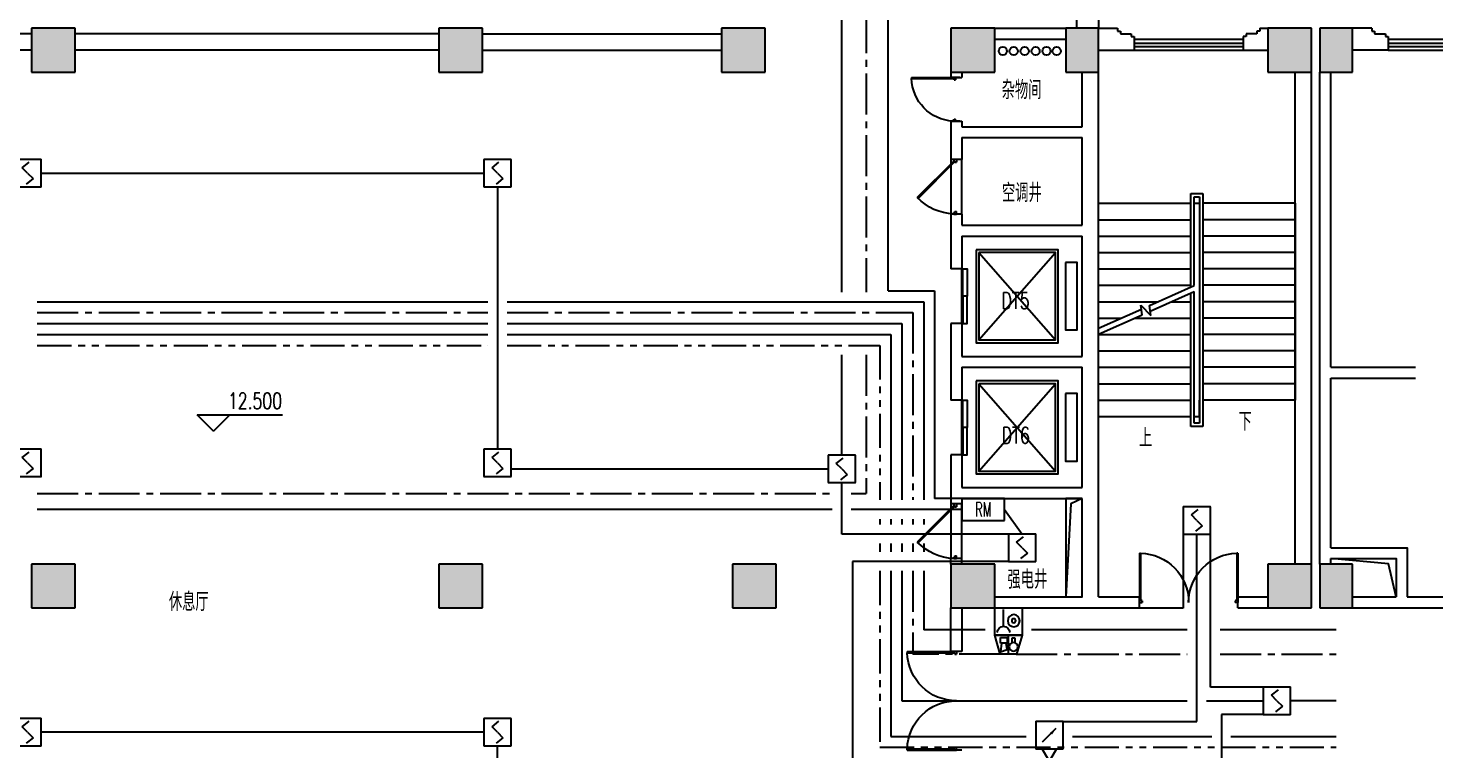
# Model space of a CAD drawing. Extents: x 190999 to 918899, y -200814 to 215286.
# Drawn here: x 788560 to 814449, y -46491 to -33296 of the extents above; entities that cross this region are included whole.
import ezdxf
from ezdxf.enums import TextEntityAlignment as Align

# ---------------------------------------------------------------- set-up
doc = ezdxf.new("R2010")
doc.units = 0
doc.header["$LTSCALE"] = 1000
doc.header["$MEASUREMENT"] = 0
doc.linetypes.add('CENTER2', pattern=[1.125, 0.75, -0.125, 0.125, -0.125])
doc.linetypes.add('PHANTOM2', pattern=[1.25, 0.625, -0.125, 0.125, -0.125, 0.125, -0.125])
for name, color, linetype in [('00-EQUIP', 3, 'Continuous'), ('00-WIRE-4', 6, 'Continuous'), ('A-墙线', 2, 'Continuous'), ('A-外窗', 145, 'Continuous'), ('A-门', 167, 'Continuous'), ('COLUMN', 2, 'Continuous'), ('DIM_ELEV', 3, 'Continuous'), ('DIM_SYMB', 3, 'Continuous'), ('PUB_HATCH', 250, 'Continuous'), ('PUB_TEXT', 7, 'Continuous'), ('STAIR', 5, 'Continuous'), ('房间名称', 7, 'Continuous'), ('洞口线', 165, 'Continuous'), ('电井开洞', 97, 'Continuous'), ('雨水管', 151, 'Continuous')]:
    doc.layers.add(name, color=color, linetype=linetype)
doc.styles.add('_COMPLEX', font='COMPLEX.shx', dxfattribs={"width": 0.5})
doc.styles.add('_TCH_DIM', font='SIMPLEX', dxfattribs={"bigfont": 'GBCBIG'})
doc.styles.get("Standard").update_dxf_attribs({"font": 'simhei.ttf'})
doc.styles.add('XXK', font='romans.shx', dxfattribs={"width": 0.75, "bigfont": 'hzf.shx'})
doc.linetypes.add('4INE', pattern='A,1,-0.15,["4",XXK,S=0.3,R=0,X=-0.1,Y=-0.1],-0.25', length=1.4)
doc.linetypes.add('BIG-DLINE', pattern='A,1,-0.15,["D",XXK,S=0.2,R=0,X=-0.1,Y=-0.09],-0.2', length=1.35)

# ---------------------------------------------------------------- blocks, each defined once
blk = doc.blocks.new('m1800')
at = {"layer": 'A-墙线'}
for p, q in [((-900, -100), (-900, 100)), ((900, -100), (900, 100))]:
    blk.add_line(p, q, dxfattribs=at)
at = {"layer": 'A-门'}
for p, q in [((-900, 900), (-899.9999999999418, 9.313225746154785e-10)), ((-900, 900), (-880.0000000000582, 899.9999999990687)), ((-880.0000000000582, 899.9999999990687), (-879.9999999999418, 50.00000000093132)), ((880.0000000000582, 899.9999999990687), (879.9999999999418, 50.00000000093132)), ((900, 900), (880.0000000000582, 899.9999999990687)), ((900, 900), (899.9999999999418, 9.313225746154785e-10)), ((-899.9999999999418, 50.00000000093132), (-870.0000000000582, 50.00000000093132)), ((-899.9999999999418, 9.313225746154785e-10), (-849.9999999999418, 9.313225746154785e-10)), ((-870.0000000000582, 50.00000000093132), (-870, 30)), ((-870, 30), (-849.9999999999418, 30.00000000093132)), ((-849.9999999999418, 30.00000000186265), (-849.9999999999418, 9.313225746154785e-10)), ((849.9999999999418, 30.00000000186265), (849.9999999999418, 9.313225746154785e-10)), ((870, 30), (849.9999999999418, 30.00000000093132)), ((899.9999999999418, 9.313225746154785e-10), (849.9999999999418, 9.313225746154785e-10)), ((870.0000000000582, 50.00000000093132), (870, 30)), ((899.9999999999418, 50.00000000093132), (870.0000000000582, 50.00000000093132))]:
    blk.add_line(p, q, dxfattribs=at)
for centre, start, end in [((-900, 0), 0, 88.72665564132167), ((900, 0), 91.27334436201257, 180)]:
    blk.add_arc(centre, 900, start, end, dxfattribs=at)
blk = doc.blocks.new('bfm01')
at = {"layer": 'A-墙线'}
for p, q in [((-200.0030517580453, -0.004291533608920872), (-0.003051758045330644, -0.004291533608920872)), ((-200.0030517580453, -1000.004291533609), (-0.003051758045330644, -1000.004291533609))]:
    blk.add_line(p, q, dxfattribs=at)
at = {"layer": 'A-门'}
for p, q in [((-200.0030517578125, -1000.004291533609), (-200.0030517578125, -0.004291533608920872)), ((-100.003051757114, -0.004291533667128533), (-100.003051757114, -50.00429153366713)), ((-70.00305175618269, -50.00429153366713), (-100.003051757114, -50.00429153366713)), ((-50.00305175711401, -30.00429153355071), (-70.00305175804533, -30.00429153360892)), ((-70.00305175804533, -30.00429153360892), (-70.00305175711401, -50.00429153366713)), ((-64.14518738078186, -44.14642715716036), (-50.0030517570849, -30.0042915334343)), ((-64.14518738081097, -44.14642715721857), (602.9494616675365, -711.241076205275)), ((-50.00305175711401, -0.004291533667128533), (-50.00305175711401, -30.00429153355071)), ((-50.00305175714311, -30.00429153360892), (617.0330152155366, -697.0403585060849)), ((-0.003051758045330644, -0.004291533608920872), (-0.003051758045330644, -1000.004291533609)), ((-70.00305175618269, -950.0042915336671), (-100.003051757114, -950.0042915336671)), ((-100.003051757114, -1000.004291533667), (-100.003051757114, -950.0042915336671)), ((-50.00305175711401, -1000.004291533667), (-100.003051757114, -1000.004291533667)), ((-70.00305175804533, -970.0042915337253), (-70.00305175711401, -950.0042915336671)), ((-50.00305175711401, -970.0042915337835), (-70.00305175804533, -970.0042915337253)), ((-50.00305175711401, -1000.004291533667), (-50.00305175711401, -970.0042915337835))]:
    blk.add_line(p, q, dxfattribs=at)
blk.add_arc((-100.003051757114, -0.004291533667128533), 1000, 272.8659839719306, 315.8103116972138, dxfattribs=at)
blk = doc.blocks.new('m1000')
at = {"layer": 'A-墙线'}
for p, q in [((0, 0), (0, 200)), ((1000, 0), (1000, 200))]:
    blk.add_line(p, q, dxfattribs=at)
at = {"layer": 'A-门'}
for p, q in [((0, 1100), (5.820766091346741e-11, 100.0000000009313)), ((0, 1100), (19.99999999994179, 1099.999999999069)), ((19.99999999994179, 1099.999999999069), (20.00000000005821, 150.0000000009313)), ((5.820766091346741e-11, 150.0000000009313), (29.99999999994179, 150.0000000009313)), ((5.820766091346741e-11, 100.0000000009313), (50.00000000005821, 100.0000000009313)), ((29.99999999994179, 150.0000000009313), (30, 130)), ((30, 130), (50.00000000005821, 130.0000000009313)), ((50.00000000005821, 130.0000000018626), (50.00000000005821, 100.0000000009313)), ((950.0000000000582, 130.0000000018626), (950.0000000000582, 100.0000000009313)), ((970.0000000001164, 130), (950.0000000000582, 130.0000000009313)), ((1000.000000000058, 100.0000000009313), (950.0000000000582, 100.0000000009313)), ((970.0000000001746, 150.0000000009313), (970.0000000001164, 130)), ((1000.000000000058, 150.0000000009313), (970.0000000001746, 150.0000000009313)), ((1000.000000000058, 150.0000000009313), (1000.000000000058, 100.0000000009313))]:
    blk.add_line(p, q, dxfattribs=at)
blk.add_arc((5.820766091346741e-11, 100.0000000009313), 1000, 2.865983971930656, 88.85400800037786, dxfattribs=at)
blk = doc.blocks.new('_LINKPT1')
at = {"color": 0}
blk.add_line((0, 0), (0, 0), dxfattribs=at)
blk = doc.blocks.new('3S1KCGW2')
for p, q in [((0.499999999999875, 0.499999999999875), (-0.499999999999875, 0.499999999999875)), ((-0.499999999999875, 0.499999999999875), (-0.499999999999875, -0.499999999999875)), ((-0.2, 0.2), (0.05, 0.4)), ((0, 0), (-0.2, 0.2)), ((0, 0), (0.2, -0.2)), ((0.499999999999875, -0.499999999999875), (0.499999999999875, 0.499999999999875)), ((-0.499999999999875, -0.499999999999875), (0.499999999999875, -0.499999999999875)), ((0.2, -0.2), (-0.05, -0.4))]:
    blk.add_line(p, q)
at = {"const_width": 0.04, "flags": 128}
blk.add_lwpolyline([(-0.499999999999875, -0.499999999999875), (-0.499999999999875, 0.499999999999875), (0.499999999999875, 0.499999999999875), (0.499999999999875, -0.499999999999875)], close=True, dxfattribs=at)
at = {"xscale": 0.002, "yscale": 0.002, "zscale": 0.002}
for p in [(-0.499999999999875, 0), (0, 0.499999999999875), (0.499999999999875, 0), (0, -0.499999999999875)]:
    blk.add_blockref('_LINKPT1', p, dxfattribs=at)
at = {"flags": 9}
blk.add_attdef('A', (0, 0), '', height=2e-05, dxfattribs=at)
blk = doc.blocks.new('3T1W6ZCM')
for p, q in [((0.5, 0.5), (-0.5, 0.5)), ((-0.5, 0.5), (-0.5, -0.5)), ((-0.1775382936502865, 0.1720085469460173), (-0.1775382936502865, -0.443376068438738)), ((0.5, -0.5), (0.5, 0.5)), ((-0.5, -0.5), (0.5, -0.5))]:
    blk.add_line(p, q)
at = {"const_width": 0.04}
blk.add_lwpolyline([(-0.5, 0.5), (-0.5, -0.5), (0.5, -0.5), (0.5, 0.5)], close=True, dxfattribs=at)
for radius in [0.2218934911243935, 0.07396449704146453]:
    blk.add_circle((0.1969945486489451, -0.02963126059148635), radius)
blk.add_arc((-0.1775382936502865, 0.4027777777155279), 0.2307692307693, 180, 0)
at = {"xscale": 0.002, "yscale": 0.002, "zscale": 0.002}
for p in [(-0.5, 0), (0, 0.5), (0.5, 0), (0, -0.5)]:
    blk.add_blockref('_LINKPT1', p, dxfattribs=at)
at = {"flags": 9}
blk.add_attdef('A', (0, 0), '', height=2e-05, dxfattribs=at)
blk = doc.blocks.new('6A2OE7N0')
for p, q in [((-0.3, 0.3499999999999943), (-0.5, -0.3499999999999943)), ((0.3, 0.3499999999999943), (-0.3, 0.3499999999999943)), ((-0.2456702268532281, -0.06106422118475052), (-0.2856702268532281, 0.2589357788152427)), ((-0.2856702268532281, 0.2589357788152427), (-0.04567022685322809, 0.1789357788152302)), ((-0.04567022685322809, 0.1789357788152302), (-0.08567022685322809, -0.06106422118475052)), ((1.776356839400252e-18, 0.3499999999999943), (-1.776356839400252e-18, -0.3499999999999943)), ((0.5, -0.3499999999999943), (0.3, 0.3499999999999943)), ((-0.5, -0.3499999999999943), (0.5, -0.3499999999999943)), ((-0.2856702268532281, -0.06106422118475052), (-0.2856702268532281, -0.2610642211847676)), ((-0.04567022685322809, -0.06106422118475052), (-0.2856702268532281, -0.06106422118475052)), ((-0.2856702268532281, -0.2610642211847676), (-0.04567022685322809, -0.2610642211847676)), ((-0.04567022685322809, -0.2610642211847676), (-0.04567022685322809, -0.06106422118475052)), ((0.1304115314996602, -0.2439790560947586), (0.1304115314996602, -0.0723030258366748)), ((0.2504115314996602, -0.2439790560947586), (0.1304115314996602, -0.2439790560947586)), ((0.2504115314996602, -0.0723030258366748), (0.2504115314996602, -0.2439790560947586))]:
    blk.add_line(p, q)
at = {"const_width": 0.04, "flags": 128}
blk.add_lwpolyline([(-0.5, -0.3499999999999943), (-0.3, 0.3499999999999943), (0.3, 0.3499999999999943), (0.5, -0.3499999999999943)], close=True, dxfattribs=at)
blk.add_circle((0.1904115314996602, 0.07602094390523462), 0.16)
at = {"xscale": 0.002, "yscale": 0.002, "zscale": 0.002}
for p in [(-0.4, 0), (1.776356839400252e-18, 0.3499999999999943), (0.4, 0), (1.776356839400252e-18, -0.3499999999999943)]:
    blk.add_blockref('_LINKPT1', p, dxfattribs=at)
at = {"flags": 9}
blk.add_attdef('A', (0, 0), '', height=2e-05, dxfattribs=at)
blk = doc.blocks.new('$VALVE$00000437')
for p in [(0, 0), (86.96662483444015, 124.2674372167858)]:
    blk.add_line(p, (0, 124.2674372167858))
blk.add_lwpolyline([(-125.1919539347655, -72.2796083046087), (125.1919539347655, 72.27960830461234), (125.1919539347618, -72.2796083046087), (-125.1919539347618, 72.27960830461234)], close=True)
for p in [(-125.1919539347655, 1.818989403545856e-12), (125.1919539347655, 1.818989403545856e-12)]:
    blk.add_point(p)
blk = doc.blocks.new('3S2OQ2I8')
for p, q in [((-0.5000000000001503, 0.5000000000001544), (0.5000000000001503, 0.5000000000001544)), ((-0.5000000000001503, -0.5000000000001544), (-0.5000000000001503, 0.5000000000001544)), ((-0.2500000000000752, -0.2500000000000772), (0.2500000000000752, 0.2500000000000772)), ((0.5000000000001503, 0.5000000000001544), (0.5000000000001503, -0.5000000000001544)), ((0.5000000000001503, -0.5000000000001544), (-0.5000000000001503, -0.5000000000001544))]:
    blk.add_line(p, q)
at = {"const_width": 0.04, "flags": 128}
blk.add_lwpolyline([(-0.5000000000001503, -0.5000000000001544), (-0.5000000000001503, 0.5000000000001544), (0.5000000000001503, 0.5000000000001544), (0.5000000000001503, -0.5000000000001544)], close=True, dxfattribs=at)
blk.add_solid([(0.2500000000000752, 0.2500000000000772), (0.02097020215397069, 0.09703461984575805), (0.09711477732838583, 0.02850939278686963)])
at = {"xscale": 0.002, "yscale": 0.002, "zscale": 0.002}
for p in [(-0.5000000000001503, 0), (0, 0.5000000000001544), (0.5000000000001503, 0), (0, -0.5000000000001544)]:
    blk.add_blockref('_LINKPT1', p, dxfattribs=at)
at = {"flags": 9}
blk.add_attdef('A', (0, 0), '', height=2e-05, dxfattribs=at)
blk = doc.blocks.new('6A2DRK5Q')
for p, q in [((0.7799999999988358, 0.3999999999996362), (-0.7799999999988358, 0.3999999999996362)), ((-0.7799999999988358, 0.3999999999996362), (-0.7799999999988358, -0.3999999999996362)), ((0.7799999999988358, -0.3999999999996362), (0.7799999999988358, 0.3999999999996362)), ((-0.7799999999988358, -0.3999999999996362), (0.7799999999988358, -0.3999999999996362))]:
    blk.add_line(p, q)
at = {"xscale": 0.002, "yscale": 0.002, "zscale": 0.002}
for p in [(-0.7799999999988358, 0), (0, 0.3999999999996362), (0.7799999999988358, 0), (0, -0.3999999999996362)]:
    blk.add_blockref('_LINKPT1', p, dxfattribs=at)
at = {"style": '_COMPLEX', "width": 0.6, "flags": 8}
blk.add_attdef('$TEXT$', text='', height=0.52, dxfattribs=at).set_placement((0, 0), align=Align.MIDDLE_CENTER)
at = {"flags": 9}
blk.add_attdef('A', (0, 0), '', height=2e-05, dxfattribs=at)

msp = doc.modelspace()

# ---------------------------------------------------------------- hatches: boundary and pattern name
at = {"layer": 'PUB_HATCH'}
for points in [[(788620.6157155402, -33296.29970352675), (788620.6157155446, -34096.29970353071), (789420.6157155468, -34096.29970353257), (789420.6157155477, -33296.29970352698)], [(796876.4598382667, -33296.29970352675), (796076.4598382593, -33296.29970352698), (796076.4598382602, -34096.29970353257), (796876.4598382625, -34096.29970353071)], [(801248.5385398385, -33296.2997035328), (801248.5385398364, -34096.29970352698), (802048.5385398385, -34096.29970352768), (802048.5385398413, -33296.2997035321)], [(805448.5377769034, -33296.30351822751), (805448.5377769044, -34096.2997035328), (806248.5415916052, -34096.2997035321), (806248.5415916026, -33296.30351822914)], [(807548.531673388, -33296.30351822774), (807548.5316733937, -34096.30046646993), (808148.5377769057, -34096.30046646993), (808148.5377769036, -33296.30351822774)], [(811248.538539838, -33296.30351822914), (811248.5385398405, -34096.29970352791), (812048.5377769022, -34096.29970352745), (812048.5377769034, -33296.30351822751)], [(812198.5377769127, -33296.30351823286), (812198.5377769127, -34096.30275529411), (812798.5419730701, -34096.30275528898), (812798.5419730701, -33296.30351822844)], [(788620.6157155448, -43096.30046647016), (788620.6157155469, -43896.30351822751), (789420.6157155469, -43896.30351822378), (789420.6157155498, -43096.30046647528)], [(796876.4598382623, -43096.30046647016), (796076.4598382572, -43096.30046647528), (796076.4598382602, -43896.30351822378), (796876.4598382602, -43896.30351822751)], [(801448.5377769034, -43896.30351822727), (802248.5408286612, -43896.30351822704), (802248.5408286612, -43096.30428116649), (801448.5377769034, -43096.30428116649)], [(805448.5377769034, -43096.30428116719), (805448.5377769034, -43896.30351822751), (806248.5408286612, -43896.30351822751), (806248.5408286612, -43096.30428116696)], [(811248.5347251456, -43096.30428116696), (811248.5347251456, -43896.30351822751), (812048.5377769034, -43896.30351822751), (812048.5377769034, -43096.30428116696)], [(812198.5377769127, -43096.30351823309), (812198.5377769127, -43896.30275529434), (812798.5377769034, -43896.30275528922), (812798.5377769034, -43096.30351822867)]]:
    msp.add_hatch(color=256, dxfattribs=at).paths.add_polyline_path(points)

# ---------------------------------------------------------------- linework, layer by layer
at = {"layer": '00-WIRE-4'}
for p, q in [((803448.537776904, -38121.30351822087), (803448.537776904, -29726.30656997839)), ((788798.5372046994, -35946.30370895544), (796898.5375861691, -35946.30370895544)), ((797148.5375861691, -36196.30370895538), (797148.5375861691, -40996.3056163039)), ((788723.5372046994, -38696.30351822081), (796973.5375861691, -38696.30351822081)), ((797323.5375861691, -38696.30351822081), (804548.2831170323, -38696.30351822081)), ((804548.2831170323, -38696.30351822081), (804548.2831170323, -41921.30351822081)), ((803448.537776904, -41106.30656997862), (803448.5377769041, -39271.30351822081)), ((797398.5375861691, -41356.30656997851), (803198.537776904, -41356.30656997851)), ((803448.537776904, -42546.30199234225), (803448.537776904, -41606.30656997839)), ((805648.5377769038, -41896.30351822099), (805148.537776904, -41896.30351822099)), ((806428.5377769027, -42096.30351822081), (806748.5377769049, -42546.30199234225)), ((804548.2831170323, -42271.30351822081), (804548.2831170323, -42371.30199234225)), ((806498.5377769049, -42546.30199234225), (803448.537776904, -42546.30199234225)), ((809698.5377769026, -42546.30351822029), (809698.5377769026, -43899.82514043714)), ((809948.5377769024, -45974.86139923657), (809948.5377769024, -42546.30351822029)), ((810198.5377769023, -45346.30351822052), (810198.5377769023, -42546.30351822029)), ((804548.2831170323, -42721.30199234225), (804548.2831170323, -42871.30199234214)), ((806498.5377769049, -43046.30199234214), (803645.8341363367, -43046.30199234214)), ((803645.8341363367, -43046.30199234214), (803645.8341363367, -51236.13975998209)), ((804548.2831170323, -43221.30199234214), (804548.2831170323, -45596.30351822046)), ((809698.5377769026, -43899.82514043714), (806748.5408286605, -43899.82514043714)), ((811165.2044435692, -45346.30351822052), (810198.5377769023, -45346.30351822052)), ((804548.2831170323, -45596.30351822046), (809773.5377769026, -45596.30351822046)), ((810123.5377769026, -45596.30351822046), (811165.2044435692, -45596.30351822046)), ((812498.5377769029, -45596.30351822046), (811665.2044435691, -45596.30351822046)), ((807498.8830586262, -45974.86139923657), (809948.5377769024, -45974.86139923657)), ((811165.2044435691, -45846.3035182204), (810398.5377769043, -45846.3035182204)), ((810398.5377769043, -45846.3035182204), (810398.5377769043, -48136.58648759386)), ((796898.5375861692, -46171.30618850861), (788798.5372046994, -46171.30618850861)), ((797148.5375861691, -50471.30542556939), (797148.5375861691, -46421.30618850849))]:
    msp.add_line(p, q, dxfattribs=at)
at = {"layer": '00-WIRE-4', "linetype": 'CENTER2'}
for p, q in [((803898.537776905, -31873.01302552855), (803898.5377769049, -38121.30351822081)), ((788723.5372046994, -38496.30351822081), (796973.5375861691, -38496.30351822081)), ((797323.5375861691, -38496.30351822081), (804748.537776904, -38496.30351822081)), ((804748.537776904, -38496.30351822081), (804748.537776904, -41921.30351822081)), ((803898.537776905, -39271.30351822075), (803898.537776905, -41806.3035182204)), ((788723.5372046994, -41806.3035182204), (803273.537776904, -41806.3035182204)), ((803623.537776904, -41806.3035182204), (803898.537776905, -41806.3035182204)), ((804748.537776904, -42271.30351822081), (804748.537776904, -42371.30199234225)), ((804748.537776904, -42721.30199234225), (804748.537776904, -42871.30199234214)), ((804748.537776904, -43221.30199234214), (804748.5377769041, -44746.30656997833)), ((806348.5408286605, -44746.30656997833), (804748.5377769041, -44746.30656997833)), ((806643.131899929, -44746.30656997903), (809773.5377769026, -44746.30656997897)), ((810373.5377769026, -44746.30656997897), (812498.5377769029, -44746.30656997894))]:
    msp.add_line(p, q, dxfattribs=at)
at = {"layer": '00-WIRE-4', "linetype": '4INE'}
for p, q in [((804298.5377769035, -38096.30351822081), (804298.5377769034, -31873.01302552855)), ((788723.5372046994, -38296.30351822081), (796973.5375861691, -38296.30351822081)), ((797323.5375861691, -38296.30351822081), (804948.537776904, -38296.30351822081)), ((804298.5377769035, -38096.30351822081), (805148.537776904, -38096.30351822081)), ((804948.537776904, -38296.30351822081), (804948.5377769041, -41921.30351822075)), ((805148.537776904, -38096.30351822081), (805148.537776904, -41896.30351822099)), ((803273.537776904, -42096.30351822081), (788723.5372046994, -42096.30351822081)), ((805648.5377769038, -42096.30351822081), (803623.537776904, -42096.30351822081)), ((804948.5377769041, -42271.30351822075), (804948.5377769041, -42371.30199234225)), ((804948.5377769041, -42721.30199234225), (804948.5377769042, -42871.30199234208)), ((804948.5377769042, -43221.30199234208), (804948.537776904, -44296.30656997612)), ((806073.5408286604, -44296.30656997612), (804948.537776904, -44296.30656997612)), ((809773.5377769023, -44296.30656997612), (806923.5408286604, -44296.30656997612)), ((812498.537776903, -44296.30656997612), (810373.5377769023, -44296.30656997612))]:
    msp.add_line(p, q, dxfattribs=at)
at = {"layer": '00-WIRE-4', "linetype": 'BIG-DLINE'}
for p, q in [((788723.5372046994, -38896.30351822081), (796973.5375861691, -38896.30351822087)), ((797323.5375861691, -38896.30351822087), (804348.0284571606, -38896.30351822081)), ((804348.0284571606, -38896.30351822081), (804348.0284571606, -41921.30351822075)), ((804348.0284571606, -42271.30351822069), (804348.0284571606, -42371.30199234225)), ((804348.0284571606, -42721.30199234225), (804348.0284571606, -42871.30199234214)), ((804348.0284571606, -43221.30199234214), (804348.0284571606, -46246.30351822052)), ((804348.0284571606, -46246.30351822052), (806823.8830586262, -46246.30351822052)), ((807673.8830586263, -46246.30351822052), (810223.5377769044, -46246.30351822052)), ((810573.5377769044, -46246.30351822052), (812498.5377769031, -46246.30351822052))]:
    msp.add_line(p, q, dxfattribs=at)
at = {"layer": '00-WIRE-4', "linetype": 'PHANTOM2'}
for p, q in [((788723.5372046994, -39096.30351822081), (796973.5375861691, -39096.30351822081)), ((797323.5375861691, -39096.30351822081), (804147.7737972888, -39096.30351822081)), ((804147.7737972888, -39096.30351822081), (804147.7737972888, -41921.30351822087)), ((804147.7737972888, -42271.30351822087), (804147.7737972888, -42371.30199234225)), ((804147.7737972888, -42721.30199234225), (804147.7737972888, -42871.30199234214)), ((804147.7737972888, -43221.30199234214), (804147.7737972888, -46446.30351822052)), ((804147.7737972888, -46446.30351822052), (812498.5377769029, -46446.30351822053))]:
    msp.add_line(p, q, dxfattribs=at)
at = {"layer": 'A-墙线'}
for p, q in [((807748.5377769037, -32596.30656997228), (807748.5377769037, -33296.30656997158)), ((808148.5377769026, -32896.30656997228), (808148.5377769044, -33296.30351821517)), ((806248.5415916028, -33296.30351821563), (807548.5316733886, -33296.30351821563)), ((808148.537776904, -33296.30351821563), (808498.537776904, -33296.30351821563)), ((808498.5377769035, -33296.30351821703), (808498.5377769035, -33346.30351821703)), ((808498.5377769035, -33346.30351821703), (808548.5377769037, -33346.30351821703)), ((808548.5377769037, -33346.30351821703), (808548.5377769035, -33396.30351821703)), ((811048.537776904, -33346.30351821703), (811048.537776904, -33396.30351821703)), ((811098.537776904, -33346.30351821703), (811048.537776904, -33346.30351821703)), ((811098.537776904, -33296.30351821703), (811098.537776904, -33346.30351821703)), ((811098.537776904, -33296.30351821703), (811248.5385398383, -33296.3035182161)), ((813148.5454062985, -33296.30351821563), (812798.5419730702, -33296.30351821563)), ((813148.5454062985, -33296.30351821563), (813148.5454062985, -33346.30351821563)), ((813148.5454062985, -33346.30351821563), (813198.5454062985, -33346.30351821563)), ((813198.5454062985, -33346.30351821563), (813198.5454062985, -33396.30351821563)), ((806248.5415915968, -33496.3035182154), (807548.5316733886, -33496.3035182154)), ((808548.5377769035, -33396.30351821703), (808748.5377769035, -33396.30351821703)), ((808748.5377769035, -33396.30351821703), (808748.5377769035, -33446.30351821703)), ((808748.5377769035, -33446.30351821703), (808798.5377769035, -33446.30351821703)), ((808798.5377769035, -33446.30351821703), (808798.5377769035, -33696.30351821703)), ((810848.537776904, -33446.30351821703), (810798.537776904, -33446.30351821703)), ((810798.537776904, -33446.30351821703), (810798.537776904, -33696.30351821703)), ((810848.537776904, -33396.30351821703), (810848.537776904, -33446.30351821703)), ((811048.537776904, -33396.30351821703), (810848.537776904, -33396.30351821703)), ((813198.5454062985, -33396.30351821563), (813398.5454062985, -33396.30351821563)), ((813398.5454062985, -33396.30351821563), (813398.5454062985, -33446.30351821563)), ((813398.5454062985, -33446.30351821563), (813448.5454062985, -33446.30351821563)), ((813448.5454062985, -33446.30351821563), (813448.5454062985, -33696.30351821563)), ((808148.537776904, -33696.30351821563), (808798.537776904, -33696.30351821563)), ((808148.537776904, -43696.30351821563), (808148.537776904, -33896.30199233672)), ((810798.537776904, -33696.30351821563), (811248.5385398394, -33696.30351821563)), ((813448.5454062985, -33696.30351821563), (812798.5419730702, -33696.30351821563)), ((805448.537776904, -34096.30275527525), (805448.537776904, -34196.30275527525)), ((805648.537776904, -34096.30275527548), (805648.537776904, -34196.30275527525)), ((807848.537776904, -35096.30351821563), (807848.537776904, -34096.30046645805)), ((811748.5377769038, -43096.30428115485), (811748.5377769038, -34096.30275527757)), ((812048.537776904, -43096.30428115508), (812048.537776904, -33996.30428115508)), ((812198.5377769042, -43096.30428115508), (812198.5377769042, -34096.30275527571)), ((812398.5377769042, -39496.30351821563), (812398.5377769042, -34096.30275527571)), ((805448.5377769049, -34196.30275527525), (805648.5377769049, -34196.30275527525)), ((805448.537776904, -34996.30275527455), (805448.537776904, -35696.3035182154)), ((805448.5377769038, -34996.30275527455), (805648.537776904, -34996.30275527455)), ((805648.537776904, -34996.30275527455), (805648.537776904, -35096.3035182154)), ((805648.537776904, -35096.30351821563), (807848.537776904, -35096.30351821563)), ((805648.537776904, -35296.30351821563), (807848.537776904, -35296.30351821563)), ((805648.537776904, -35296.30351821563), (805648.537776904, -35696.3035182154)), ((807848.537776904, -36896.30351821563), (807848.537776904, -35296.30351821563)), ((805448.537776904, -36696.3035182154), (805448.537776904, -37696.3035182154)), ((805648.537776904, -36696.3035182154), (805648.537776904, -36896.3035182154)), ((805648.5377769037, -36896.30351821563), (807848.5377769037, -36896.30351821563)), ((805648.5377769037, -37096.30351821563), (807848.5377769037, -37096.30351821563)), ((805648.537776904, -37096.3035182154), (805648.537776904, -37696.3035182154)), ((807848.537776904, -39296.30351821563), (807848.537776904, -37096.30351821563)), ((805648.537776904, -37696.3035182154), (805448.537776904, -37696.3035182154)), ((805448.537776904, -38696.3035182154), (805448.537776904, -40096.3035182154)), ((805648.537776904, -38696.3035182154), (805448.537776904, -38696.3035182154)), ((805648.537776904, -38696.3035182154), (805648.537776904, -39296.3035182154)), ((805648.537776904, -39296.30351821563), (807848.537776904, -39296.30351821563)), ((805648.537776904, -39496.30351821563), (807848.537776904, -39496.30351821563)), ((805648.537776904, -39496.3035182154), (805648.537776904, -40096.3035182154)), ((807848.537776904, -41696.30351821563), (807848.537776904, -39496.30351821563)), ((812398.5377769042, -39496.30351821563), (813948.5377769042, -39496.30351821563)), ((812398.5377769042, -39696.30351821563), (813948.5377769042, -39696.30351821563)), ((812398.5377769042, -42796.30656997065), (812398.5377769042, -39696.30351821563)), ((805648.537776904, -40096.3035182154), (805448.537776904, -40096.3035182154)), ((805448.537776904, -41096.3035182154), (805448.537776904, -41996.3035182154)), ((805648.537776904, -41096.3035182154), (805448.537776904, -41096.3035182154)), ((805648.537776904, -41096.3035182154), (805648.537776904, -41696.3035182154)), ((805648.537776904, -41696.30351821563), (807848.537776904, -41696.30351821563)), ((805648.537776904, -41896.30351821563), (807848.537776904, -41896.30351821563)), ((805648.537776904, -41896.3035182154), (805648.537776904, -41996.3035182154)), ((807848.537776904, -43696.30351821563), (807848.537776904, -41896.30351821563)), ((805448.537776904, -43096.30428115508), (805448.537776904, -42996.30428115508)), ((805648.537776904, -43096.30504409454), (805648.537776904, -42996.30504409454)), ((812398.5377769042, -43096.30428115508), (812398.5377769042, -42996.30656997065)), ((806248.5408286618, -43696.30351821563), (807848.537776904, -43696.30351821563)), ((808148.537776904, -43696.30351821563), (808898.537776904, -43696.30351821563)), ((810698.537776904, -43696.30351821563), (811248.5347251461, -43696.30351821563)), ((812798.5377769035, -43696.30351821563), (813598.5377769053, -43696.30351821563)), ((813798.5377769053, -43696.30351821563), (814448.534725148, -43696.30351821563)), ((805448.537776904, -44696.30351821563), (805448.537776904, -43896.30351821563)), ((805648.537776904, -43896.30351821563), (805648.537776904, -44696.30351821563)), ((806248.5408286618, -43896.30351821563), (808898.537776904, -43896.30351821563)), ((810698.537776904, -43896.30351821563), (811248.5347251461, -43896.30351821563)), ((812798.5377769035, -43896.30351821563), (814448.534725148, -43896.30351821563))]:
    msp.add_line(p, q, dxfattribs=at)
for points in [[(812398.5377769044, -42796.30656997065), (813798.5377769053, -42796.30656997065), (813798.5377769053, -43696.30351821563)], [(812398.5377769044, -42996.30656997065), (813598.5377769053, -42996.30656997065), (813598.5377769053, -43696.30351821563)]]:
    msp.add_lwpolyline(points, dxfattribs=at)
at = {"layer": 'A-外窗'}
for p, q in [((808798.5377769035, -33496.30351821563), (810798.537776904, -33496.30351821563)), ((808798.5377769035, -33566.30351821563), (810798.537776904, -33566.30351821563)), ((808798.5377769035, -33626.30351821563), (810798.537776904, -33626.30351821563)), ((813448.5454062985, -33496.30351821563), (814448.534725148, -33496.30351821563)), ((813448.5454062985, -33566.30351821563), (814448.534725148, -33566.30351821563)), ((813448.5454062985, -33626.30351821563), (814448.534725148, -33626.30351821563)), ((808798.5377769035, -33696.30351821563), (810798.537776904, -33696.30351821563)), ((813448.5454062985, -33696.30351821563), (814448.534725148, -33696.30351821563))]:
    msp.add_line(p, q, dxfattribs=at)
at = {"layer": 'A-门'}
for p, q in [((805648.537776904, -38696.3035182154), (805648.537776904, -37696.3035182154)), ((805648.537776904, -41096.3035182154), (805648.537776904, -40096.3035182154))]:
    msp.add_line(p, q, dxfattribs=at)
for points in [[(805663.4958850651, -37696.3035182154), (805743.3782061567, -37696.3035182154), (805743.3782061567, -38196.3035182154), (805663.4958850651, -38196.3035182154)], [(805663.4958850651, -38696.3035182154), (805743.3782061567, -38696.3035182154), (805743.3782061567, -38196.3035182154), (805663.4958850651, -38196.3035182154)], [(805663.4958850651, -40096.3035182154), (805743.3782061567, -40096.3035182154), (805743.3782061567, -40596.3035182154), (805663.4958850651, -40596.3035182154)], [(805663.4958850651, -41096.3035182154), (805743.3782061567, -41096.3035182154), (805743.3782061567, -40596.3035182154), (805663.4958850651, -40596.3035182154)]]:
    msp.add_lwpolyline(points, close=True, dxfattribs=at)
at = {"layer": 'COLUMN'}
for p, q in [((788620.6157155402, -33296.29970352675), (788620.6157155446, -34096.29970353071)), ((789420.6157155477, -33296.29970352698), (788620.6157155402, -33296.29970352675)), ((789420.6157155468, -34096.29970353257), (789420.6157155477, -33296.29970352698)), ((796876.4598382667, -33296.29970352675), (796076.4598382593, -33296.29970352698)), ((796076.4598382593, -33296.29970352698), (796076.4598382602, -34096.29970353257)), ((796876.4598382625, -34096.29970353071), (796876.4598382667, -33296.29970352675)), ((801248.5385398385, -33296.2997035328), (801248.5385398364, -34096.29970352698)), ((802048.5385398413, -33296.2997035321), (801248.5385398385, -33296.2997035328)), ((802048.5385398385, -34096.29970352768), (802048.5385398413, -33296.2997035321)), ((805448.5377769034, -33296.30351822751), (805448.5377769044, -34096.2997035328)), ((806248.5415916026, -33296.30351822914), (805448.5377769034, -33296.30351822751)), ((806248.5415916052, -34096.2997035321), (806248.5415916026, -33296.30351822914)), ((807548.531673388, -33296.30351822774), (807548.5316733937, -34096.30046646993)), ((808148.5377769036, -33296.30351822774), (807548.531673388, -33296.30351822774)), ((808148.5377769057, -34096.30046646993), (808148.5377769036, -33296.30351822774)), ((811248.538539838, -33296.30351822914), (811248.5385398405, -34096.29970352791)), ((812048.5377769034, -33296.30351822751), (811248.538539838, -33296.30351822914)), ((812048.5377769022, -34096.29970352745), (812048.5377769034, -33296.30351822751)), ((812198.5377769127, -33296.30351823286), (812198.5377769127, -34096.30275529411)), ((812798.5419730701, -33296.30351822844), (812198.5377769127, -33296.30351823286)), ((812798.5419730701, -34096.30275528898), (812798.5419730701, -33296.30351822844)), ((788620.6157155446, -34096.29970353071), (789420.6157155468, -34096.29970353257)), ((796076.4598382602, -34096.29970353257), (796876.4598382625, -34096.29970353071)), ((801248.5385398364, -34096.29970352698), (802048.5385398385, -34096.29970352768)), ((805448.5377769044, -34096.2997035328), (806248.5415916052, -34096.2997035321)), ((807548.5316733937, -34096.30046646993), (808148.5377769057, -34096.30046646993)), ((811248.5385398405, -34096.29970352791), (812048.5377769022, -34096.29970352745)), ((812198.5377769127, -34096.30275529411), (812798.5419730701, -34096.30275528898)), ((788620.6157155448, -43096.30046647016), (788620.6157155469, -43896.30351822751)), ((789420.6157155498, -43096.30046647528), (788620.6157155448, -43096.30046647016)), ((789420.6157155469, -43896.30351822378), (789420.6157155498, -43096.30046647528)), ((796876.4598382623, -43096.30046647016), (796076.4598382572, -43096.30046647528)), ((796076.4598382572, -43096.30046647528), (796076.4598382602, -43896.30351822378)), ((796876.4598382602, -43896.30351822751), (796876.4598382623, -43096.30046647016)), ((802248.5408286612, -43096.30428116649), (801448.5377769034, -43096.30428116649)), ((801448.5377769034, -43096.30428116649), (801448.5377769034, -43896.30351822727)), ((802248.5408286612, -43896.30351822704), (802248.5408286612, -43096.30428116649)), ((805448.5377769034, -43096.30428116719), (805448.5377769034, -43896.30351822751)), ((806248.5408286612, -43096.30428116696), (805448.5377769034, -43096.30428116719)), ((806248.5408286612, -43896.30351822751), (806248.5408286612, -43096.30428116696)), ((811248.5347251456, -43096.30428116696), (811248.5347251456, -43896.30351822751)), ((812048.5377769034, -43096.30428116696), (811248.5347251456, -43096.30428116696)), ((812048.5377769034, -43896.30351822751), (812048.5377769034, -43096.30428116696)), ((812198.5377769127, -43096.30351823309), (812198.5377769127, -43896.30275529434)), ((812798.5377769034, -43096.30351822867), (812198.5377769127, -43096.30351823309)), ((812798.5377769034, -43896.30275528922), (812798.5377769034, -43096.30351822867)), ((788620.6157155469, -43896.30351822751), (789420.6157155469, -43896.30351822378)), ((796076.4598382602, -43896.30351822378), (796876.4598382602, -43896.30351822751)), ((801448.5377769034, -43896.30351822727), (802248.5408286612, -43896.30351822704)), ((805448.5377769034, -43896.30351822751), (806248.5408286612, -43896.30351822751)), ((811248.5347251456, -43896.30351822751), (812048.5377769034, -43896.30351822751)), ((812198.5377769127, -43896.30275529434), (812798.5377769034, -43896.30275528922))]:
    msp.add_line(p, q, dxfattribs=at)
at = {"layer": 'DIM_ELEV'}
for p, q in [((791949.6061282798, -40663.766398543), (791649.6061282798, -40363.766398543)), ((791649.6061282798, -40363.766398543), (793214.6061282798, -40363.766398543)), ((791949.6061282798, -40663.766398543), (792249.6061282798, -40363.766398543))]:
    msp.add_line(p, q, dxfattribs=at)
at = {"layer": 'DIM_SYMB'}
for points in [[(810806.0377769038, -40096.30046647272, 0, 0, 0), (810806.0377769042, -35145.95528950819, 0, 0, 0), (808993.5377769081, -35145.95528950446, 0, 0, 0), (808993.5377769049, -37996.3004664676, 80, 0, 0), (808993.5377769045, -38296.3004664676, 0, 0, 0)], [(808993.537776905, -40396.30046647132, 0, 0, 0), (808993.5377769051, -38896.30046647086, 80, 0, 0), (808993.5377769051, -38596.30046647086, 0, 0, 0)]]:
    msp.add_lwpolyline(points, format="xyseb", dxfattribs=at)
at = {"layer": 'STAIR'}
for p, q in [((788620.615715541, -33396.30275527571), (784248.5370139701, -33396.30275527571)), ((796076.45983826, -33396.30275527571), (789420.6157155478, -33396.30275527571)), ((796876.4598382667, -33396.30275527571), (801248.5385398377, -33396.30275527571)), ((788620.6157155426, -33696.30275527525), (784248.5370139698, -33696.30275527525)), ((796076.4598382603, -33696.30275527525), (789420.6157155475, -33696.30275527525)), ((796876.4598382651, -33696.30275527525), (801248.538539838, -33696.30275527525)), ((808148.5377768922, -38781.55877244493), (808148.5377769048, -36496.30046647272)), ((808148.5377769048, -36496.30046647272), (809838.5377769385, -36496.30046644757)), ((809838.5377769385, -38028.30162952733), (809838.5377769168, -36316.30046645619)), ((809838.5377769168, -36316.30046645619), (810058.5377768876, -36316.30046645619)), ((809898.5377768944, -38001.55877240383), (809898.5377768876, -36376.30046645619)), ((809898.5377768876, -36376.30046645619), (809998.5377768876, -36376.30046645619)), ((809898.5377769234, -38001.55877239091), (809898.5377769048, -36496.30046647272)), ((809898.5377769048, -36496.30046647272), (809998.5377769048, -36496.30046647272)), ((809998.5377768876, -36376.30046645619), (809998.5377768876, -40516.30046645619)), ((809998.5377769048, -36496.30046647272), (809998.5377769048, -40096.30046647272)), ((810058.5377768876, -36316.30046645619), (810058.5377768876, -40576.30046645619)), ((811748.5377769048, -36496.30046647272), (810058.5377768812, -36496.30046644757)), ((811748.5377769048, -36496.30046647272), (811748.5377769048, -40096.30046647272)), ((808148.5377769048, -36796.30046647272), (809838.5377769385, -36796.30046651731)), ((811748.5377769048, -36796.30046647272), (810058.5377768812, -36796.30046651731)), ((808148.5377769048, -37096.30046647272), (809838.5377769385, -37096.30046651731)), ((811748.5377769048, -37096.30046647272), (810058.5377768812, -37096.30046651731)), ((805960.0374925786, -38996.30351821563), (807360.0374925786, -37396.30351821563)), ((805960.0374925786, -37396.30351821563), (807360.0374925786, -38996.30351821563)), ((808148.5377769048, -37396.30046647272), (809838.5377769385, -37396.30046644757)), ((811748.5377769048, -37396.30046647272), (810058.5377768812, -37396.30046644757)), ((808148.5377769048, -37696.30046647272), (809838.5377769385, -37696.30046644757)), ((811748.5377769048, -37696.30046647272), (810058.5377768812, -37696.30046644757)), ((808148.5377769048, -37996.30046647272), (809838.5377769385, -37996.30046644757)), ((809079.2474954812, -38366.72815502828), (809898.5377769235, -38001.55877244388)), ((811748.5377769048, -37996.30046647272), (810058.5377768812, -37996.30046644757)), ((808148.5377769048, -38296.30046647272), (809237.2583350231, -38296.30046649414)), ((809095.4842138165, -38468.97460571685), (809898.5377769234, -38111.0421604203)), ((809482.8941416247, -38296.30046649053), (809838.5377769385, -38296.30046644757)), ((809838.5377769168, -40576.30046645619), (809838.5377769384, -38137.78501759618)), ((809898.5377769048, -40396.30046647272), (809898.5377769235, -38111.04216045814)), ((809898.5377768876, -40516.30046645619), (809898.5377768945, -38111.04216047117)), ((811748.5377769048, -38296.30046647272), (810058.5377768812, -38296.30046651731)), ((808148.5377768921, -38781.55877246018), (808933.3636215465, -38431.75068169655)), ((808148.5377768921, -38891.04216050447), (808949.6003398827, -38533.99713239048)), ((808949.6003398827, -38533.99713239048), (808921.6161048968, -38357.77378814874)), ((808921.6161048968, -38357.77378814874), (809108.5385333324, -38551.18073824359)), ((809108.5385333324, -38551.18073824359), (809079.2474954812, -38366.72815502828)), ((808148.5377769048, -38596.30046647272), (808564.1814121094, -38596.30046646096)), ((808809.8172185312, -38596.30046646713), (809838.5377769385, -38596.30046651731)), ((811748.5377769048, -38596.30046647272), (810058.5377768812, -38596.30046651731)), ((808148.5377769048, -40396.30046647272), (808148.5377768922, -38891.04216048619)), ((808148.5377769048, -38896.30046647272), (809838.5377769385, -38896.30046651731)), ((811748.5377769048, -38896.30046647272), (810058.5377768812, -38896.30046644757)), ((808148.5377769048, -39196.30046647272), (809838.5377769385, -39196.30046644757)), ((811748.5377769048, -39196.30046647272), (810058.5377768812, -39196.30046644757)), ((808148.5377769048, -39496.30046647272), (809838.5377769385, -39496.30046644757)), ((811748.5377769048, -39496.30046647272), (810058.5377768812, -39496.30046644757)), ((805960.0374925786, -41396.30351821563), (807360.0374925786, -39796.30351821563)), ((805960.0374925786, -39796.30351821563), (807360.0374925786, -41396.30351821563)), ((808148.5377769048, -39796.30046647272), (809838.5377769385, -39796.30046644757)), ((811748.5377769048, -39796.30046647272), (810058.5377768812, -39796.30046644757)), ((808148.5377769048, -40096.30046647272), (809838.5377769385, -40096.30046651731)), ((809998.5377769048, -40396.30046647272), (809998.5377769048, -40096.30046647272)), ((811748.5377769048, -40096.30046647272), (810058.5377768812, -40096.30046651731)), ((808148.5377769048, -40396.30046647272), (809838.5377769385, -40396.30046651731)), ((810058.5377768876, -40576.30046645619), (809838.5377769168, -40576.30046645619)), ((809898.5377769048, -40396.30046647272), (809998.5377769048, -40396.30046647272)), ((809998.5377768876, -40516.30046645619), (809898.5377768876, -40516.30046645619))]:
    msp.add_line(p, q, dxfattribs=at)
for points in [[(805910.0374925786, -37346.30351821563), (805910.0374925786, -39046.30351821563), (807410.0374925786, -39046.30351821563), (807410.0374925786, -37346.30351821563)], [(805960.0374925786, -37396.30351821563), (805960.0374925786, -38996.30351821563), (807360.0374925786, -38996.30351821563), (807360.0374925786, -37396.30351821563)], [(807545.111151177, -37578.38717363679), (807545.111151177, -38814.21986279401), (807755.1282733085, -38814.21986279401), (807755.1282733085, -37578.38717363679)], [(805910.0374925786, -39746.30351821563), (805910.0374925786, -41446.30351821563), (807410.0374925786, -41446.30351821563), (807410.0374925786, -39746.30351821563)], [(805960.0374925786, -39796.30351821563), (805960.0374925786, -41396.30351821563), (807360.0374925786, -41396.30351821563), (807360.0374925786, -39796.30351821563)], [(807545.111151177, -39978.38717363725), (807545.111151177, -41214.21986279401), (807755.1282733085, -41214.21986279401), (807755.1282733085, -39978.38717363725)]]:
    msp.add_lwpolyline(points, close=True, dxfattribs=at)
at = {"layer": '洞口线', "ltscale": 2}
msp.add_lwpolyline([(813598.5992791004, -43696.30351821563), (813456.0844935067, -43091.42798674243), (812398.5377769042, -42996.30656997065)], dxfattribs=at)
at = {"layer": '电井开洞', "color": 4}
msp.add_lwpolyline([(807848.5377769062, -41896.30046646329), (807548.5377769063, -41896.30046646329), (807548.5377769063, -43696.30046646329), (807848.5377769062, -43696.30046646329)], close=True, dxfattribs=at)
at = {"layer": '电井开洞'}
msp.add_lwpolyline([(807848.5377769062, -41896.30046646329), (807643.178911896, -41994.87372075577), (807548.5377769063, -43696.30046646329)], dxfattribs=at)
at = {"layer": '雨水管'}
for centre in [(806396.537776904, -33712.80351822099), (806596.537776904, -33712.80351822099), (806796.537776904, -33712.80351822099), (806996.537776904, -33712.80351822099), (807196.537776904, -33712.80351822099), (807382.037776904, -33712.80351822099)]:
    msp.add_circle(centre, 75, dxfattribs=at)

# ---------------------------------------------------------------- block references
at = {"layer": '00-EQUIP', "xscale": 500, "yscale": 500, "zscale": 500}
for p in [(788548.5372046994, -35946.30370895544), (797148.5375861691, -35946.30370895544), (788548.5372046994, -41246.3056163039), (797148.5375861691, -41246.3056163039), (803448.537776904, -41356.30656997851), (806748.5377769049, -42796.3019923422), (788548.5372046994, -46171.30618850861), (797148.5375861691, -46171.30618850861)]:
    msp.add_blockref('3S1KCGW2', p, dxfattribs=at)
msp.add_blockref('6A2DRK5Q', (806038.5377769032, -42096.30351822081), dxfattribs=at).add_auto_attribs({'$TEXT$': 'RM'})
at = {"layer": '00-EQUIP'}
for name, p, xscale, yscale, zscale, rotation in [('3S1KCGW2', (809948.5377769024, -42296.30351822035), 500, 500, 500, 180), ('3T1W6ZCM', (806498.5408286605, -44146.30656997833), -500, 500, 500, 180), ('6A2OE7N0', (806498.5408286605, -44571.30656997833), -500, 500, 500, 180), ('3S1KCGW2', (811415.2044435691, -45596.30351822046), 500, 500, 500, 180), ('3S2OQ2I8', (807248.8830586262, -46224.86139923663), -500, 500, 500, 270), ('$VALVE$00000437', (807248.8830586262, -46700.20691631784), 1.799999999988358, -1.799999999988358, 1.8, 270)]:
    msp.add_blockref(name, p, dxfattribs=dict(at, xscale=xscale, yscale=yscale, zscale=zscale, rotation=rotation))
at = {"layer": 'A-门', "xscale": -0.7999999999301508, "yscale": 0.7999999999301508, "zscale": 0.8, "rotation": 90}
msp.add_blockref('m1000', (805608.5377769037, -34196.30275527525), dxfattribs=at)
at = {"layer": 'A-门', "xscale": -1}
for name, p in [('bfm01', (805448.5347251458, -35696.29922668167)), ('bfm01', (805448.5347251459, -41996.29998962136)), ('m1800', (809798.537776904, -43796.30351821749))]:
    msp.add_blockref(name, p, dxfattribs=at)
at = {"layer": 'A-门', "xscale": -1, "rotation": 90}
msp.add_blockref('m1800', (805548.537776904, -45596.30351821563), dxfattribs=at)

# ---------------------------------------------------------------- texts
at = {"layer": 'PUB_TEXT', "style": '_TCH_DIM', "width": 0.7058823529411765}
msp.add_text('12.500', height=297.5, dxfattribs=at).set_placement((792214.6061282798, -40258.87129364788))
at = {"layer": 'PUB_TEXT', "style": '_TCH_DIM'}
for s, p in [('下', (810711.0909683931, -40656.30046647272)), ('上', (808889.2824577561, -40956.30046647132))]:
    msp.add_text(s, height=337.5886524822695, dxfattribs=at).set_placement(p)
at = {"layer": '房间名称', "style": '_TCH_DIM'}
for s, height, p in [('杂物间', 337.5886524822695, (806375.9568608911, -34592.48093844971)), ('空调井', 337.5886524822695, (806380.8095760265, -36473.24375663089)), ('强电井', 337.5886524822695, (806481.7242650958, -43546.89420033546)), ('休息厅', 337.5886524822697, (791133.7586424934, -43953.84931622489))]:
    msp.add_text(s, height=height, dxfattribs=at).set_placement(p)
at = {"layer": '房间名称', "style": '_TCH_DIM', "width": 0.7058823529411765}
for s, p in [('DT5', (806373.2454322586, -38426.73887383236)), ('DT6', (806378.2454322586, -40889.92064047835))]:
    msp.add_text(s, height=297.4999999999999, dxfattribs=at).set_placement(p)

doc.saveas('drawing.dxf')
